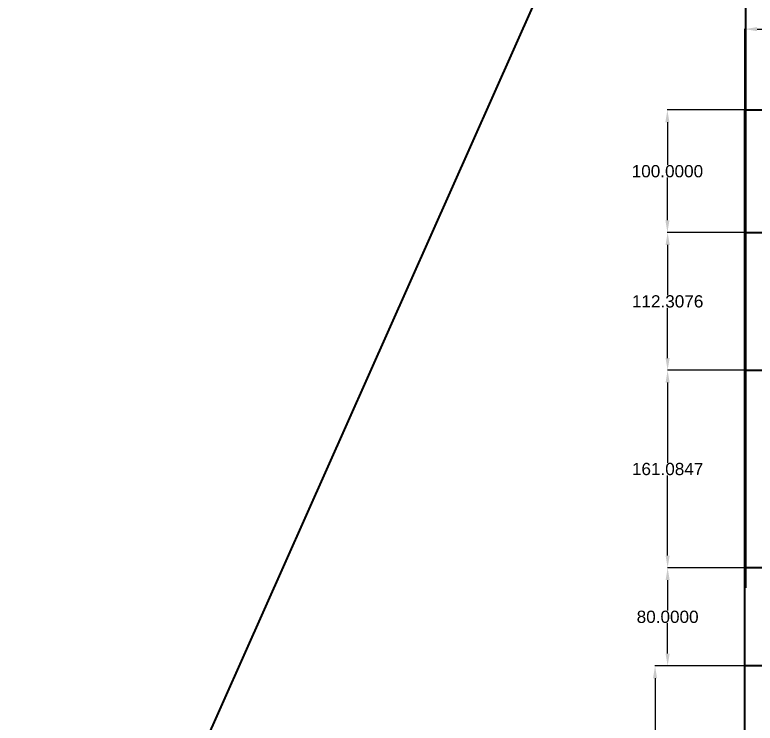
# Model space of a CAD drawing. Header units: inches. Extents: x -422522 to 22891, y -2973 to 414515.
# Drawn here: x 16447 to 17051, y 8312 to 8890 of the extents above; entities that cross this region are included whole.
import ezdxf

# ---------------------------------------------------------------- set-up
doc = ezdxf.new("R2010")
doc.units = ezdxf.units.IN
doc.header["$MEASUREMENT"] = 0
doc.layers.get('0').update_dxf_attribs({"lineweight": 40})
doc.styles.get("Standard").update_dxf_attribs({"font": 'Arial.ttf'})
doc.dimstyles.get("Standard").update_dxf_attribs({"dimtxt": 10, "dimasz": 10, "dimexe": 0.18, "dimexo": 0.0625, "dimgap": 0.09, "dimtad": 0, "dimtih": 1, "dimtoh": 1, "dimdec": 4, "dimzin": 0, "dimdsep": 46, "dimtxsty": 'Standard', "dimcen": 0.09, "dimadec": 0, "dimazin": 0, "dimtfac": 1, "dimtdec": 4, "dimtofl": 0, "dimtmove": 0, "dimatfit": 3, "dimfxl": 1, "dimtolj": 1, "dimtzin": 0, "dimarcsym": 0})

# ---------------------------------------------------------------- blocks, each defined once
blk = doc.blocks.new('*D42')
at = {"color": 0, "lineweight": -2, "transparency": 16777216}
for p, q in [((17042.34, 8812.13), (16979.05, 8812.13)), ((16979.23, 8802.13), (16979.23, 8767.32)), ((16979.23, 8722.13), (16979.23, 8756.93)), ((17042.34, 8712.13), (16979.05, 8712.13))]:
    blk.add_line(p, q, dxfattribs=at)
at = {"color": 0, "transparency": 16777216}
for points in [[(16977.56, 8802.13), (16980.9, 8802.13), (16979.23, 8812.13)], [(16977.56, 8722.13), (16980.9, 8722.13), (16979.23, 8712.13)]]:
    blk.add_solid(points, dxfattribs=at)
at = {"layer": 'Defpoints', "color": 0, "transparency": 16777216}
for p in [(17042.4, 8812.13), (16979.23, 8712.13), (17042.4, 8712.13)]:
    blk.add_point(p, dxfattribs=at)
at = {"color": 0, "transparency": 16777216, "insert": (16979.23, 8762.13), "char_height": 10, "attachment_point": 5}
blk.add_mtext('\\A1;100.0000', dxfattribs=at)
blk = doc.blocks.new('*D43')
at = {"color": 0, "lineweight": -2, "transparency": 16777216}
for p, q in [((17042.34, 8712.13), (16979.23, 8712.13)), ((16979.41, 8702.13), (16979.41, 8661.17)), ((16979.41, 8609.82), (16979.41, 8650.78)), ((17042.34, 8599.82), (16979.23, 8599.82))]:
    blk.add_line(p, q, dxfattribs=at)
at = {"color": 0, "transparency": 16777216}
for points in [[(16977.74, 8702.13), (16981.08, 8702.13), (16979.41, 8712.13)], [(16977.74, 8609.82), (16981.08, 8609.82), (16979.41, 8599.82)]]:
    blk.add_solid(points, dxfattribs=at)
at = {"layer": 'Defpoints', "color": 0, "transparency": 16777216}
for p in [(17042.4, 8712.13), (16979.41, 8599.82), (17042.4, 8599.82)]:
    blk.add_point(p, dxfattribs=at)
at = {"color": 0, "transparency": 16777216, "insert": (16979.41, 8655.98), "char_height": 10, "attachment_point": 5}
blk.add_mtext('\\A1;112.3076', dxfattribs=at)
blk = doc.blocks.new('*D44')
at = {"color": 0, "lineweight": -2, "transparency": 16777216}
for p, q in [((17042.34, 8599.82), (16979.23, 8599.82)), ((16979.41, 8589.82), (16979.41, 8524.47)), ((16979.41, 8448.74), (16979.41, 8514.08)), ((17042.34, 8438.74), (16979.23, 8438.74))]:
    blk.add_line(p, q, dxfattribs=at)
at = {"color": 0, "transparency": 16777216}
for points in [[(16977.74, 8589.82), (16981.08, 8589.82), (16979.41, 8599.82)], [(16977.74, 8448.74), (16981.08, 8448.74), (16979.41, 8438.74)]]:
    blk.add_solid(points, dxfattribs=at)
at = {"layer": 'Defpoints', "color": 0, "transparency": 16777216}
for p in [(17042.4, 8599.82), (16979.41, 8438.74), (17042.4, 8438.74)]:
    blk.add_point(p, dxfattribs=at)
at = {"color": 0, "transparency": 16777216, "insert": (16979.41, 8519.28), "char_height": 10, "attachment_point": 5}
blk.add_mtext('\\A1;161.0847', dxfattribs=at)
blk = doc.blocks.new('*D45')
at = {"color": 0, "lineweight": -2, "transparency": 16777216}
for p, q in [((17042.27, 8438.74), (16979.23, 8438.74)), ((16979.41, 8428.74), (16979.41, 8403.93)), ((16979.41, 8368.74), (16979.41, 8393.54)), ((17042.27, 8358.74), (16979.23, 8358.74))]:
    blk.add_line(p, q, dxfattribs=at)
at = {"color": 0, "transparency": 16777216}
for points in [[(16977.74, 8428.74), (16981.08, 8428.74), (16979.41, 8438.74)], [(16977.74, 8368.74), (16981.08, 8368.74), (16979.41, 8358.74)]]:
    blk.add_solid(points, dxfattribs=at)
at = {"layer": 'Defpoints', "color": 0, "transparency": 16777216}
for p in [(17042.34, 8438.74), (16979.41, 8358.74), (17042.34, 8358.74)]:
    blk.add_point(p, dxfattribs=at)
at = {"color": 0, "transparency": 16777216, "insert": (16979.41, 8398.74), "char_height": 10, "attachment_point": 5}
blk.add_mtext('\\A1;80.0000', dxfattribs=at)
blk = doc.blocks.new('*D46')
at = {"color": 0, "lineweight": -2, "transparency": 16777216}
for p, q in [((17042.34, 8358.74), (16968.98, 8358.74)), ((16969.16, 8348.74), (16969.16, 8232.26)), ((16969.16, 8105.38), (16969.16, 8221.86)), ((17043.03, 8095.38), (16968.98, 8095.38))]:
    blk.add_line(p, q, dxfattribs=at)
at = {"color": 0, "transparency": 16777216}
for points in [[(16967.49, 8348.74), (16970.82, 8348.74), (16969.16, 8358.74)], [(16967.49, 8105.38), (16970.82, 8105.38), (16969.16, 8095.38)]]:
    blk.add_solid(points, dxfattribs=at)
at = {"layer": 'Defpoints', "color": 0, "transparency": 16777216}
for p in [(17042.4, 8358.74), (16969.16, 8095.38), (17043.1, 8095.38)]:
    blk.add_point(p, dxfattribs=at)
at = {"color": 0, "transparency": 16777216, "insert": (16969.16, 8227.06), "char_height": 10, "attachment_point": 5}
blk.add_mtext('\\A1;263.3598', dxfattribs=at)
blk = doc.blocks.new('*D47')
at = {"color": 0, "lineweight": -2, "transparency": 16777216}
for p, q in [((17042.34, 8812.19), (17042.34, 8878.23)), ((17052.34, 8878.05), (17218.56, 8878.05)), ((17442.41, 8878.05), (17276.19, 8878.05)), ((17452.41, 8812.19), (17452.41, 8878.23))]:
    blk.add_line(p, q, dxfattribs=at)
at = {"color": 0, "transparency": 16777216}
for points in [[(17052.34, 8879.72), (17052.34, 8876.39), (17042.34, 8878.05)], [(17442.41, 8879.72), (17442.41, 8876.39), (17452.41, 8878.05)]]:
    blk.add_solid(points, dxfattribs=at)
at = {"layer": 'Defpoints', "color": 0, "transparency": 16777216}
for p in [(17452.41, 8878.05), (17042.34, 8812.13), (17452.41, 8812.13)]:
    blk.add_point(p, dxfattribs=at)
at = {"color": 0, "transparency": 16777216, "insert": (17247.37, 8878.05), "char_height": 10, "attachment_point": 5}
blk.add_mtext('\\A1;410.0746', dxfattribs=at)

msp = doc.modelspace()

# ---------------------------------------------------------------- linework, layer by layer
at = {"color": 1}
msp.add_line((17042.85022, 8965.31765), (17042.85022, 8422.47825), dxfattribs=at)
for p, q in [((17042.3983, 8812.12906), (17042.3983, 8712.12906)), ((17042.3983, 8712.12906), (17073.09654, 8712.12906)), ((17042.3983, 8599.82147), (17073.09654, 8599.82147)), ((17073.09654, 8438.73674), (17042.3983, 8438.73674)), ((17073.09654, 8358.73674), (17042.3983, 8358.73674))]:
    msp.add_line(p, q)
msp.add_lwpolyline([(16446.99548, 7947.9595), (18274.08639, 7134.48622), (19087.55968, 8961.57713), (17260.46877, 9775.05042)], close=True)
msp.add_lwpolyline([(17542.42116, 8812.12906), (18348.86395, 8812.12906), (18348.86395, 8095.37692), (17042.3983, 8095.37692), (17042.3983, 8812.12906), (17452.41039, 8812.12906)])

# ---------------------------------------------------------------- dimensions: what is measured, and where the dimension line sits
at = {"color": 2}
dim = msp.add_linear_dim(base=(17452.41039, 8878.0536), p1=(17042.3358, 8812.12906), p2=(17452.41039, 8812.12906), dimstyle='Standard', dxfattribs=at)
dim.commit()
dim.dimension.update_dxf_attribs({"geometry": '*D47', "text_midpoint": (17247.37309, 8878.0536)})
for base, p1, p2, picture, middle in [((16979.22844, 8712.12906), (17042.3983, 8812.12906), (17042.3983, 8712.12906), '*D42', (16979.22844, 8762.12906)), ((16979.40844, 8599.82147), (17042.3983, 8712.12906), (17042.3983, 8599.82147), '*D43', (16979.40844, 8655.97526)), ((16979.40844, 8438.73674), (17042.3983, 8599.82147), (17042.3983, 8438.73674), '*D44', (16979.40844, 8519.27911)), ((16979.40844, 8358.73674), (17042.3358, 8438.73674), (17042.3358, 8358.73674), '*D45', (16979.40844, 8398.73674)), ((16969.15546, 8095.37692), (17042.3983, 8358.73674), (17043.09654, 8095.37692), '*D46', (16969.15546, 8227.05683))]:
    dim = msp.add_linear_dim(base=base, p1=p1, p2=p2, angle=90, dimstyle='Standard', dxfattribs=at)
    dim.commit()
    dim.dimension.update_dxf_attribs({"geometry": picture, "text_midpoint": middle})

doc.saveas('drawing.dxf')
